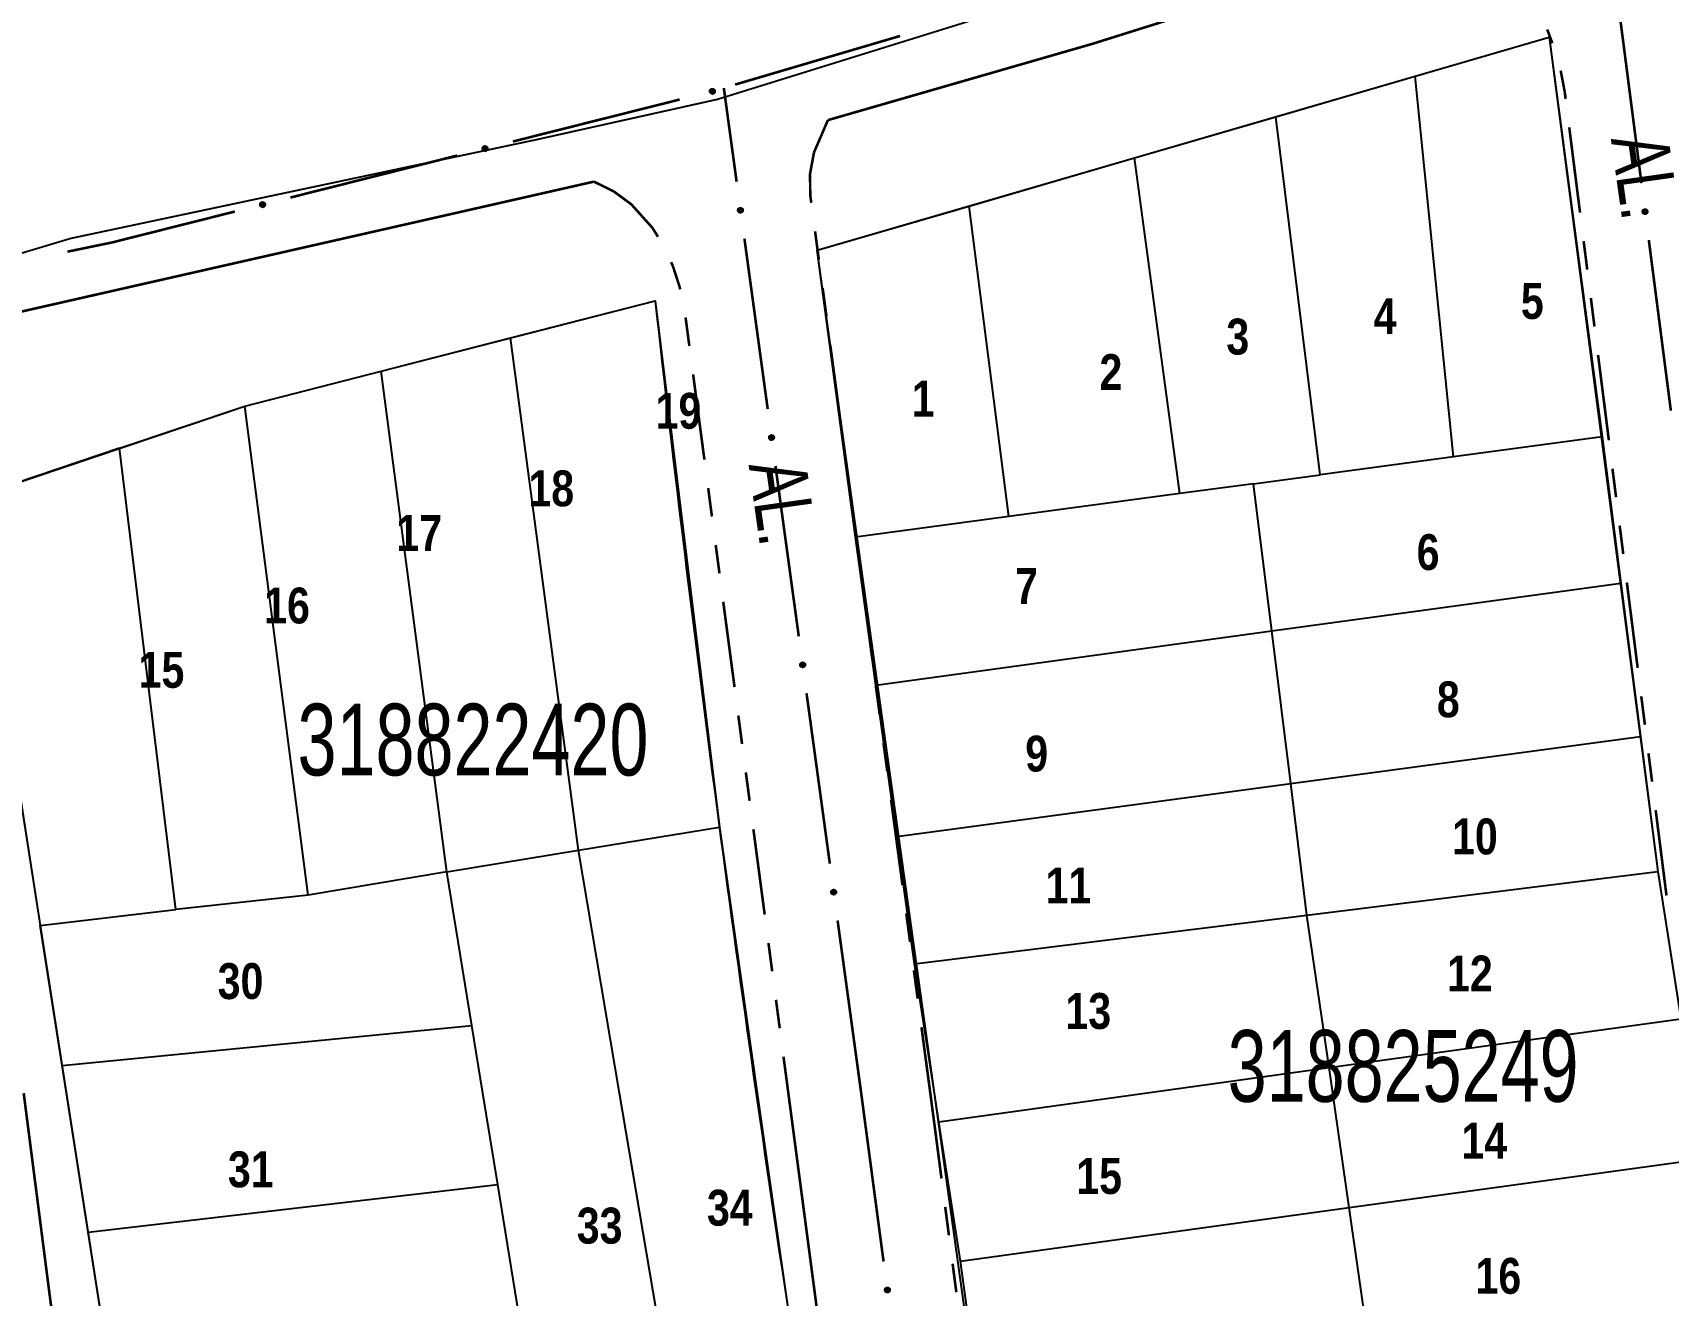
# Model space of a CAD drawing. Extents: x 203591 to 208218, y 4854879 to 4857795.
# Drawn here: x 205359.6 to 205473.7, y 4856008.9 to 4856097 of the extents above; entities that cross this region are included whole.
import ezdxf
from ezdxf.enums import TextEntityAlignment as Align

# ---------------------------------------------------------------- set-up
doc = ezdxf.new("R2010")
doc.units = 0
doc.header["$LTSCALE"] = 1.5
doc.header["$MEASUREMENT"] = 0
doc.linetypes.add('PHANTOMX2', pattern=[5, 2.5, -0.5, 0.5, -0.5, 0.5, -0.5])
doc.linetypes.add('TRACO_25', pattern=[8, 3, -1, 1, -1, 1, -1])
for name, color, linetype in [('CD-MALHA-LOTES', 40, 'CONTINUOUS'), ('CD_TXT_QUADRA', 7, 'CONTINUOUS'), ('LM-LIM-SETOR-FISCAL', 7, 'CONTINUOUS'), ('RU-QUADRAS', 210, 'CONTINUOUS'), ('SV-EIXO-ROD-ESTR', 7, 'CONTINUOUS'), ('SV-EIXO-RUA-N-PAV', 6, 'CONTINUOUS'), ('SV-EST-MUNIC-PAV', 20, 'CONTINUOUS'), ('SV-RUA-NAO-PAV-S-GUIA-C-GUIA', 7, 'PHANTOMX2'), ('SV-TXT-RUA-N-PAV-S-GUIA-C-GUIA', 7, 'CONTINUOUS'), ('Th_NmrPorta', 7, 'CONTINUOUS')]:
    doc.layers.add(name, color=color, linetype=linetype)
doc.styles.add('ARIAL', font='ARIAL.TTF')
doc.styles.get("Standard").update_dxf_attribs({"font": 'swisscbo.ttf'})
doc.linetypes.add('Limite', pattern='A,20,-3,[130,ltypeshp.shx,S=6.35,R=0,X=0,Y=0],-3,20', length=46)

msp = doc.modelspace()

# ---------------------------------------------------------------- linework, layer by layer
at = {"layer": 'CD-MALHA-LOTES', "linetype": 'Continuous', "flags": 128}
for points in [[(205456.01, 4856093.93), (205465.37, 4856096.65), (205469.07, 4856068.77)], [(205446.31, 4856091.1), (205456.01, 4856093.93)], [(205458.69, 4856067.38), (205456.01, 4856093.93)], [(205436.45, 4856088.23), (205446.31, 4856091.1)], [(205449.39, 4856066.13), (205446.31, 4856091.1)], [(205424.9, 4856084.86), (205436.45, 4856088.23)], [(205439.61, 4856064.81), (205436.45, 4856088.23)], [(205416.98, 4856061.77), (205414.31, 4856081.78), (205424.9, 4856084.86)], [(205427.68, 4856063.21), (205424.9, 4856084.86)], [(205392.93, 4856075.68), (205403.01, 4856078.26), (205407.49, 4856041.56)], [(205383.89, 4856073.36), (205392.93, 4856075.68)], [(205397.66, 4856039.95), (205392.93, 4856075.68)], [(205374.39, 4856070.92), (205383.89, 4856073.36)], [(205388.48, 4856038.43), (205383.89, 4856073.36)], [(205365.66, 4856067.98), (205374.39, 4856070.92)], [(205378.82, 4856036.8), (205374.39, 4856070.92)], [(205469.07, 4856068.77), (205458.69, 4856067.38)], [(205469.07, 4856068.77), (205470.37, 4856058.57)], [(205365.66, 4856067.98), (205355.48, 4856064.54)], [(205369.59, 4856035.81), (205365.66, 4856067.98)], [(205458.69, 4856067.38), (205449.39, 4856066.13)], [(205444.75, 4856065.5), (205439.61, 4856064.81)], [(205444.75, 4856065.5), (205449.39, 4856066.13)], [(205446.02, 4856055.24), (205444.75, 4856065.5)], [(205355.48, 4856064.54), (205360.13, 4856034.7)], [(205439.61, 4856064.81), (205427.68, 4856063.21)], [(205427.68, 4856063.21), (205416.98, 4856061.77)], [(205418.4, 4856051.46), (205416.98, 4856061.77)], [(205446.02, 4856055.24), (205470.37, 4856058.57)], [(205470.37, 4856058.57), (205471.73, 4856047.87)], [(205418.4, 4856051.46), (205446.02, 4856055.24)], [(205447.34, 4856044.6), (205446.02, 4856055.24)], [(205419.86, 4856040.91), (205418.4, 4856051.46)], [(205447.34, 4856044.6), (205471.73, 4856047.87)], [(205471.73, 4856047.87), (205472.94, 4856038.46)], [(205419.86, 4856040.91), (205447.34, 4856044.6)], [(205448.47, 4856035.42), (205447.34, 4856044.6)], [(205397.66, 4856039.95), (205407.49, 4856041.56)], [(205407.49, 4856041.56), (205410.13, 4856023)], [(205388.48, 4856038.43), (205397.66, 4856039.95)], [(205400.53, 4856023), (205397.66, 4856039.95)], [(205421.09, 4856032.01), (205419.86, 4856040.91)], [(205388.48, 4856038.43), (205378.82, 4856036.8)], [(205390.22, 4856027.72), (205388.48, 4856038.43)], [(205448.47, 4856035.42), (205472.94, 4856038.46)], [(205472.94, 4856038.46), (205474.54, 4856028.19)], [(205378.82, 4856036.8), (205369.59, 4856035.81)], [(205360.13, 4856034.7), (205369.59, 4856035.81)], [(205421.09, 4856032.01), (205448.47, 4856035.42)], [(205450.01, 4856024.78), (205448.47, 4856035.42)], [(205361.65, 4856024.93), (205360.13, 4856034.7)], [(205422.49, 4856023), (205421.09, 4856032.01)], [(205361.65, 4856024.93), (205390.22, 4856027.72)], [(205390.99, 4856023), (205390.22, 4856027.72)], [(205450.01, 4856024.78), (205474.54, 4856028.19)], [(205361.95, 4856023), (205361.65, 4856024.93)], [(205437.16, 4856023), (205450.01, 4856024.78)], [(205450.27, 4856023), (205450.01, 4856024.78)], [(205363.47, 4856013.3), (205361.95, 4856023)], [(205392.03, 4856016.63), (205390.99, 4856023)], [(205403.34, 4856006.39), (205400.53, 4856023)], [(205410.13, 4856023), (205412.31, 4856007.71)], [(205422.8, 4856021.01), (205422.49, 4856023)], [(205422.8, 4856021.01), (205437.16, 4856023)], [(205451.42, 4856015.03), (205450.27, 4856023)], [(205424.3, 4856011.28), (205422.8, 4856021.01)], [(205451.42, 4856015.03), (205476.07, 4856018.43)], [(205363.47, 4856013.3), (205392.03, 4856016.63)], [(205393.93, 4856005.01), (205392.03, 4856016.63)], [(205424.3, 4856011.28), (205451.42, 4856015.03)], [(205452.82, 4856005.31), (205451.42, 4856015.03)], [(205365.41, 4856000.83), (205363.47, 4856013.3)], [(205425.65, 4856001.41), (205424.3, 4856011.28)]]:
    msp.add_lwpolyline(points, dxfattribs=at)
at = {"layer": 'LM-LIM-SETOR-FISCAL', "linetype": 'Limite', "ltscale": 0.1, "const_width": 0.13, "flags": 128}
msp.add_lwpolyline([(205796.415, 4856248.315), (205682.51, 4856182.65), (205659.3, 4856170.51), (205621.44, 4856158.01), (205507.35, 4856123.37), (205407.36, 4856092.31), (205394.74, 4856089.5), (205362.25, 4856082.61), (205354.69, 4856080.34), (205337.55, 4856076.77), (205289.87, 4856073.56), (205229.36, 4856070.3), (205219.27, 4856069.56), (205147.92, 4856065.7), (205113.32, 4856064.4), (205090.92, 4856063.16), (205009.9, 4856058.92), (204851.88, 4856050.7), (204687.08, 4856042.13), (204637.14, 4856038.78), (204603.03, 4856036.66), (204553.89, 4856035.32), (204520.66, 4856035.13), (204502.57, 4856037.61), (204484.57, 4856041.23), (204412.67, 4856060.75), (204330.68, 4856083.79), (204299.16, 4856093.11), (204270.41, 4856101.78), (204253.26, 4856107.22), (204244.69, 4856110.17), (204218.41, 4856111.79), (204202.69, 4856112.17), (204189.55, 4856111.98), (204142.89, 4856109.12), (204035.38, 4856102.27), (203993.42, 4856098.93), (203985.94, 4856098.57), (203969, 4856097.51), (203907.01, 4856092.75), (203828.45, 4856087.6), (203806.83, 4856085.89), (203745.43, 4856081.58), (203724.99, 4856080.15), (203677.22, 4856076.56), (203633.71, 4856071.22), (203591.04, 4856063.51), (203660.37, 4856023.03), (203705.27, 4855996.41), (203743.77, 4855973.31), (203818.31, 4855928.72), (203887.09, 4855887.86), (203952.66, 4855848.85), (204025, 4855805.96), (204088.2, 4855766.95), (204107.49, 4855755.62), (204177.8, 4855715.26), (204283.05, 4855651.55), (204316.3, 4855629.3), (204344.05, 4855608.74), (204359.413431, 4855596.133587), (204366.73, 4855590.13), (204395.58, 4855561.78), (204414.87, 4855540.12), (204436.53, 4855514.57), (204458.95, 4855485.04), (204486.36, 4855444.86), (204505.82, 4855416.26), (204534.16, 4855377.59), (204568.85, 4855328.27), (204604.98, 4855276.24), (204637.1, 4855229.79), (204661.77, 4855193.9), (204679.77, 4855167.91), (204703.32, 4855133.45), (204736.81, 4855084.64), (204752.67, 4855062.31), (204783.23, 4855019.37), (204803.12, 4854991.18), (204834.249649, 4854948.199642), (204845.64, 4854959.83), (204876.75, 4854964.71), (204914.35, 4854970.84), (204996.87, 4854983.31), (205090.66, 4854997.71), (205105.98, 4854999.94), (205187.94, 4855012.05), (205245.94, 4855021.11), (205272.68, 4855025.85), (205289.82, 4855028.52), (205353.63, 4855038.1), (205379.87, 4855044.32), (205380.17, 4855053.59), (205399.55, 4855054.95), (205426.54, 4855056.03), (205437.99, 4855056.62), (205499.63, 4855060.67), (205539.31, 4855063.19), (205567.09, 4855064.98), (205582.41, 4855066.09), (205635.91, 4855070), (205692.95, 4855073.42), (205739.37, 4855076.32), (205755.85, 4855076.88), (205779.09, 4855078.91), (205796.39, 4855080.33), (205832.27, 4855082.2), (205855.36, 4855083.58), (205884.96, 4855084.97), (205904.85, 4855085.43), (205945.85, 4855088.06), (205975.45, 4855089.94), (205990.04, 4855090.61), (206010.45, 4855091.62), (206021.42, 4855091.93), (206022.38, 4855094.63), (206023.19, 4855099.07), (206023.73, 4855105.32), (206023.73, 4855114.57), (206023.61, 4855122.77), (206023.73, 4855128.91), (206023.31, 4855148.74), (206059.09, 4855155.08), (206090.43, 4855139.24), (206138.56, 4855111.07), (206178.75, 4855088.19), (206206.79, 4855072.52), (206222.46, 4855062.86), (206230.38, 4855057.64), (206237.19, 4855052.51), (206245.02, 4855046.96), (206277.61, 4855028.92), (206315.11, 4855009.06), (206322.43, 4855004.94), (206334.61, 4854998.15), (206344.05, 4854991.94), (206370.01, 4854978.16), (206377.13, 4854974.52), (206383.62, 4854970.88), (206391.86, 4854965.97), (206400.96, 4854960.99), (206409.67, 4854956.24), (206418.06, 4854951.81), (206428.03, 4854946.58), (206436.74, 4854941.99), (206446.39, 4854936.45), (206454.94, 4854931.86), (206463.33, 4854927.27), (206473.94, 4854921.41), (206483.44, 4854916.66), (206493.49, 4854911.28), (206502.2, 4854906.53), (206509.16, 4854902.73), (206517.55, 4854899.17), (206528.48, 4854896), (206549.69, 4854889.67), (206564.41, 4854883.97), (206567.2, 4854879.08), (206570.83, 4854883.26), (206576.05, 4854891.17), (206582.86, 4854902.57), (206588.24, 4854910.17), (206594.1, 4854919.67), (206601.38, 4854929.09), (206611.99, 4854937.95), (206625.76, 4854949.98), (206640.32, 4854965.18), (206646.34, 4854973.73), (206650.93, 4854980.7), (206656.31, 4854989.4), (206659.8, 4854993.84), (206666.37, 4855000.56), (206674.91, 4855008.32), (206682.51, 4855016.24), (206687.1, 4855021.3), (206689.8, 4855026.21), (206695.97, 4855035.87), (206702.46, 4855046.95), (206709.74, 4855060.01), (206715.44, 4855068.88), (206721.77, 4855075.21), (206727.79, 4855082.65), (206732.22, 4855088.66), (206736.5, 4855097.05), (206739.58, 4855106.79), (206740.85, 4855116.29), (206741.17, 4855125.63), (206741.64, 4855134.02), (206741.17, 4855142.09), (206742.12, 4855150.72), (206742.75, 4855160.06), (206742.43, 4855173.36), (206743.07, 4855183.81), (206745.76, 4855192.36), (206748.45, 4855197.74), (206758.11, 4855205.5), (206768.24, 4855208.82), (206775.2, 4855210.56), (206778.84, 4855212.3), (206783.44, 4855216.26), (206786.6, 4855221.64), (206789.29, 4855225.29), (206792.14, 4855229.4), (206795.63, 4855232.73), (206801.01, 4855234.47), (206808.45, 4855236.21), (206816.52, 4855237.63), (206822.22, 4855240.17), (206827.6, 4855242.54), (206831.4, 4855244.28), (206836.63, 4855244.44), (206839.95, 4855243.97), (206842.19, 4855243.65), (206845.62, 4855240.46), (206849.62, 4855235.99), (206854.58, 4855232.12), (206859.64, 4855229.78), (206864.76, 4855227.39), (206870.2, 4855225.04), (206874.73, 4855222.3), (206878.92, 4855219.29), (206882.98, 4855215.83), (206887.98, 4855212.7), (206893.95, 4855209.85), (206900.29, 4855207.85), (206907.15, 4855206.19), (206913.73, 4855205.04), (206920.81, 4855203.6), (206927.56, 4855201.94), (206933.6, 4855200.48), (206939.89, 4855199.17), (206945.67, 4855197.5), (206951.88, 4855196.77), (206955.646692, 4855197.169441), (206957.306662, 4855197.34315), (206961.862616, 4855199.664984), (206966.527907, 4855198.429918), (206972.051755, 4855197.762708), (206977.408644, 4855196.392723), (206983.226231, 4855195.866614), (206988.517313, 4855195.575902), (206994.381656, 4855194.986132), (206999.439545, 4855194.39722), (207005.614593, 4855193.621657), (207012.363297, 4855193.601324), (207017.572169, 4855195.36525), (207023.03395, 4855199.405412), (207027.732957, 4855202.047994), (207032.274552, 4855204.906141), (207036.833943, 4855207.976499), (207041.709791, 4855210.664404), (207047.645836, 4855212.460922), (207053.627362, 4855214.050921), (207060.025663, 4855216.416757), (207065.622577, 4855219.182648), (207071.297192, 4855222.28006), (207076.000549, 4855226.442043), (207079.81713, 4855231.025691), (207081.103271, 4855236.760794), (207082.59759, 4855241.307754), (207088.023389, 4855243.939561), (207090.578395, 4855249.590665), (207089.808985, 4855256.17649), (207088.296416, 4855261.394437), (207091.682817, 4855264.782116), (207096.437455, 4855266.14688), (207101.10609, 4855269.633922), (207105.023599, 4855274.180832), (207109.741577, 4855275.556417), (207115.560457, 4855275.105675), (207120.834136, 4855274.222138), (207125.843848, 4855273.366924), (207131.736831, 4855271.630579), (207137.125757, 4855270.101991), (207140.28442, 4855270.079902), (207149.515925, 4855272.920652), (207159.750695, 4855279.150512), (207168.205506, 4855287.160332), (207178.440276, 4855293.835183), (207190.455007, 4855299.175063), (207198.909818, 4855306.294903), (207210.479558, 4855312.524764), (207226.054209, 4855320.312089), (207238.95892, 4855331.88183), (207248.7487, 4855350.571411), (207250.973651, 4855379.940753), (207256.758521, 4855404.860194), (207263.433371, 4855423.994765), (207271.888182, 4855446.689256), (207282.567942, 4855472.943668), (207294.805168, 4855494.970674), (207326.84445, 4855524.340016), (207365.558582, 4855558.159258), (207387.072345, 4855586.866424), (207407.157013, 4855615.155159), (207422.962295, 4855638.924947), (207434.532036, 4855666.069339), (207438.091956, 4855689.65381), (207436.311996, 4855734.152813), (207437.646966, 4855776.64936), (207435.867006, 4855804.683732), (207437.201976, 4855838.502973), (207442.986846, 4855862.087445), (207450.106687, 4855888.786846), (207460.341457, 4855908.811397), (207484.893222, 4855935.842551), (207514.888754, 4855951.474025), (207555.868566, 4855955.698748), (207618.394465, 4855944.291996), (207657.684388, 4855935.842551), (207679.230475, 4855930.772883), (207701.081061, 4855927.500978), (207727.335472, 4855933.285849), (207757.594794, 4855943.075629), (207797.198906, 4855948.41551), (207840.362939, 4855943.520619), (207880.857031, 4855931.060899), (207908.46854, 4855922.081144), (207928.081857, 4855916.750273), (207978.978222, 4855907.32502), (207988.919986, 4855905.773418), (208022.363859, 4855902.136547), (208058.853041, 4855901.246567), (208090.002343, 4855903.026527), (208114.955167, 4855908.683361), (208130.682304, 4855913.813432), (208161.847626, 4855928.407512), (208188.891822, 4855948.61949), (208218.286591, 4855981.057933), (208187.445907, 4855991.449903), (208165.321069, 4856010.222493), (208159.224361, 4856022.94), (208156.58974, 4856039.12589), (208148.685879, 4856065.472094), (208141.72335, 4856085.385589), (208131.121743, 4856100.600365), (208114.978287, 4856123.563692), (208106.091421, 4856139.449948), (208093.205298, 4856162.116022), (208084.73682, 4856199.326829), (208076.797221, 4856229.27502), (208073.616124, 4856257.1496), (208067.838157, 4856284.431712), (208065.021572, 4856320.096316), (208063.518292, 4856367.226456), (208062.416051, 4856397.165935), (208051.054374, 4856419.94066), (208041.168955, 4856425.250761), (208034.147983, 4856457.455812), (208021.67975, 4856492.348298), (208031.159526, 4856541.689942), (208020.976111, 4856586.808408), (208019.467809, 4856600.268866), (208028.327718, 4856624.553543), (208027.926294, 4856671.90573), (208026.162133, 4856750.628679), (208030.440265, 4856795.701991), (208034.406877, 4856848.418794), (208036.125381, 4856871.257936), (208022.299519, 4856927.922659), (208010.560024, 4856953.886397), (208008.303255, 4856989.771934), (207999.795743, 4857038.357717), (207992.204293, 4857055.360826), (207973.187812, 4857100.767903), (207964.482023, 4857136.653753), (207955.32649, 4857174.790688), (207947.06, 4857205.66), (207936.24, 4857242.09), (207927.67, 4857273.58), (207918.98, 4857320.37), (207891.61, 4857379.79), (207864.78, 4857442.58), (207832.53, 4857508.13), (207814.62, 4857556.12), (207809.96, 4857575.68), (207785.03, 4857617.04), (207772.89, 4857638.07), (207748.63, 4857685.56), (207726.14, 4857726.05), (207670.54, 4857791.94), (207637.716929, 4857752.579866), (207327.499503, 4857249.046871), (207320.676618, 4857251.493261), (207314.080136, 4857253.877844), (207301.63279, 4857226.347664), (207278.712679, 4857178.433894), (207276.5774, 4857174.787641), (207262.892453, 4857152.57806), (207252.462304, 4857134.399802), (207240.885989, 4857115.917861), (207229.906692, 4857098.269253), (207214.91377, 4857077.033986), (207202.397592, 4857060.643753), (207187.795384, 4857042.763498), (207183.851205, 4857038.068132), (207172.84771, 4857025.964287), (207149.87276, 4857002.228535), (207122.979462, 4856978.24558), (207115.279823, 4856971.792429), (207096.554824, 4856956.721089), (207093.179038, 4856954.256239), (207063.969674, 4856931.265115), (207039.009706, 4856911.05036), (207002.55255, 4856880.952023), (206995.622513, 4856875.427191), (206955.697742, 4856843.197587), (206925.76, 4856819.17), (206889.95, 4856790.29), (206863.87, 4856769.12), (206847.05, 4856755.62), (206812.934473, 4856729.478313), (206791.2, 4856713), (206771.48, 4856697.98), (206751.62, 4856684.07), (206724.81, 4856665.42), (206695.34, 4856644.45), (206670.42, 4856628.03), (206663.08, 4856623.07), (206633.21, 4856602.21), (206600.85, 4856580.16), (206591.4, 4856573.83), (206573.31, 4856561.53), (206563.13, 4856555.38), (206553.22, 4856549.54), (206544.9, 4856545.03), (206536.19, 4856541.04), (206524.84, 4856536.19), (206513.22, 4856531.58), (206498.3, 4856526.31), (206481.81, 4856521.39), (206460.98, 4856515.61), (206436.55, 4856509.25), (206404.85, 4856501.32), (206376.503498, 4856494.172169), (206338.854515, 4856484.264542), (206332.61, 4856481.61), (206321.41, 4856478.45), (206309.98, 4856474.91), (206297.27, 4856470.73), (206283.09, 4856465.93), (206265.98, 4856460.4), (206237.37, 4856450.17), (206227.79, 4856446.64), (206207.64, 4856438.98), (206187.88, 4856431.02), (206170.1, 4856423.58), (206145.59, 4856412.49), (206123.09, 4856402.3), (206095.56, 4856389.84), (206084.72388, 4856385.188271), (206064.4, 4856375.95), (206043.92, 4856366.69), (206002.95, 4856348.23), (205973.98, 4856334.81), (205918.83, 4856309.59), (205889.94, 4856296.39), (205871.28, 4856287.81), (205863.09, 4856283.51), (205834.67, 4856269.04), (205796.415, 4856248.315)], dxfattribs=at)
at = {"layer": 'RU-QUADRAS', "color": 6, "linetype": 'Continuous'}
msp.add_lwpolyline([(205414.31, 4856081.78), (205465.37, 4856096.65), (205472.94, 4856038.46), (205477.57, 4856008.87), (205484.39, 4855955.07), (205448.89, 4855922.86), (205446.42, 4855942.78), (205433.9, 4855941.01)], close=True, dxfattribs=at)
msp.add_lwpolyline([(205355.48, 4856064.54), (205374.39, 4856070.92), (205403.01, 4856078.26, 0.0099864348), (205412.31, 4856007.71), (205365.41, 4856000.83)], format="xyb", close=True, dxfattribs=at)
at = {"layer": 'SV-EIXO-ROD-ESTR', "const_width": 0.18, "flags": 128}
for points in [[(205408.585217, 4856093.337173), (205420.095769, 4856096.729398)], [(205393.086885, 4856089.366794), (205404.723673, 4856092.29684)], [(205377.571168, 4856085.460065), (205389.207956, 4856088.390111)], [(205365.14, 4856082.33), (205373.692239, 4856084.483383)], [(205362.024949, 4856081.686492), (205364.962914, 4856082.293418)], [(205364.962914, 4856082.293418), (205365.14, 4856082.33)]]:
    msp.add_lwpolyline(points, dxfattribs=at)
at = {"layer": 'SV-EIXO-ROD-ESTR', "flags": 128}
for points in [[(205406.831062, 4856092.934974), (205406.853847, 4856092.978251), (205406.88228, 4856093.010785), (205406.913805, 4856093.031095), (205406.946342, 4856093.041778), (205406.98086, 4856093.048959), (205407.017258, 4856093.048521), (205407.057549, 4856093.039085), (205407.101121, 4856093.016533), (205407.132535, 4856092.985216), (205407.154101, 4856092.955375), (205407.167194, 4856092.922088), (205407.173608, 4856092.888439), (205407.171902, 4856092.850645), (205407.161942, 4856092.809908), (205407.138204, 4856092.766643), (205407.110111, 4856092.734938), (205407.079103, 4856092.716094), (205407.045556, 4856092.703143), (205407.010228, 4856092.696234), (205406.974501, 4856092.696871), (205406.933503, 4856092.706973), (205406.89111, 4856092.730968), (205406.859169, 4856092.758627), (205406.839894, 4856092.789362), (205406.827887, 4856092.822677), (205406.820264, 4856092.85721), (205406.819182, 4856092.893817), (205406.831062, 4856092.934974)], [(205390.981211, 4856088.950119), (205391.005706, 4856088.992451), (205391.035414, 4856089.023825), (205391.067724, 4856089.04286), (205391.100662, 4856089.052236), (205391.135439, 4856089.058033), (205391.171791, 4856089.056142), (205391.211673, 4856089.045106), (205391.254311, 4856089.020832), (205391.28445, 4856088.988286), (205391.304806, 4856088.957608), (205391.316561, 4856088.923825), (205391.321626, 4856088.889947), (205391.318413, 4856088.852251), (205391.306835, 4856088.811944), (205391.281389, 4856088.769661), (205391.252052, 4856088.739103), (205391.220317, 4856088.721512), (205391.186279, 4856088.70991), (205391.150704, 4856088.704417), (205391.115031, 4856088.706479), (205391.074468, 4856088.71821), (205391.033068, 4856088.743878), (205391.002256, 4856088.77279), (205390.984224, 4856088.80427), (205390.973556, 4856088.838037), (205390.967317, 4856088.872848), (205390.967697, 4856088.909469), (205390.981211, 4856088.950119)], [(205375.465494, 4856085.04339), (205375.489989, 4856085.085722), (205375.519697, 4856085.117096), (205375.552008, 4856085.136131), (205375.584945, 4856085.145507), (205375.619722, 4856085.151304), (205375.656074, 4856085.149413), (205375.695956, 4856085.138377), (205375.738594, 4856085.114103), (205375.768733, 4856085.081557), (205375.78909, 4856085.050879), (205375.800844, 4856085.017097), (205375.805909, 4856084.983218), (205375.802696, 4856084.945523), (205375.791118, 4856084.905216), (205375.765672, 4856084.862933), (205375.736335, 4856084.832375), (205375.7046, 4856084.814783), (205375.670563, 4856084.803181), (205375.634987, 4856084.797688), (205375.599314, 4856084.79975), (205375.558752, 4856084.811481), (205375.517351, 4856084.83715), (205375.486539, 4856084.866061), (205375.468507, 4856084.897541), (205375.457839, 4856084.931308), (205375.4516, 4856084.966119), (205375.45198, 4856085.00274), (205375.465494, 4856085.04339)]]:
    msp.add_lwpolyline(points, close=True, dxfattribs=at)
for points in [[(205406.819182, 4856092.893817), (205407.101121, 4856093.016533)], [(205406.820264, 4856092.85721), (205407.132535, 4856092.985216)], [(205406.8243, 4856092.876715), (205407.112307, 4856093.000001)], [(205406.826436, 4856092.912908), (205407.076486, 4856093.025008)], [(205406.827399, 4856092.842065), (205407.138042, 4856092.970599)], [(205406.827887, 4856092.822677), (205407.154101, 4856092.955375)], [(205406.831062, 4856092.934974), (205407.057549, 4856093.039085)], [(205406.836505, 4856092.80634), (205407.159699, 4856092.935728)], [(205406.839894, 4856092.789362), (205407.167194, 4856092.922088)], [(205406.844431, 4856092.958043), (205407.030429, 4856093.041308)], [(205406.853078, 4856092.774238), (205407.167648, 4856092.90393)], [(205406.853847, 4856092.978251), (205407.017258, 4856093.048521)], [(205406.859169, 4856092.758627), (205407.173608, 4856092.888439)], [(205406.869976, 4856092.996867), (205406.990846, 4856093.045291)], [(205406.877505, 4856092.74445), (205407.168515, 4856092.867199)], [(205406.88228, 4856093.010785), (205406.98086, 4856093.048959)], [(205406.89111, 4856092.730968), (205407.171902, 4856092.850645)], [(205406.915557, 4856092.721524), (205407.164146, 4856092.828925)], [(205406.933503, 4856092.706973), (205407.161942, 4856092.809908)], [(205406.958611, 4856092.705761), (205407.142763, 4856092.785637)], [(205406.974501, 4856092.696871), (205407.138204, 4856092.766643)], [(205406.996347, 4856092.698389), (205407.118141, 4856092.748508)], [(205407.010228, 4856092.696234), (205407.110111, 4856092.734938)], [(205390.967317, 4856088.872848), (205391.28445, 4856088.988286)], [(205390.967697, 4856088.909469), (205391.254311, 4856089.020832)], [(205390.972129, 4856088.892176), (205391.264827, 4856089.003867)], [(205390.973842, 4856088.85743), (205391.289369, 4856088.973461)], [(205390.975708, 4856088.928255), (205391.230034, 4856089.030284)], [(205390.981211, 4856088.950119), (205391.211673, 4856089.045106)], [(205390.99549, 4856088.972635), (205391.184663, 4856089.04841)], [(205391.005706, 4856088.992451), (205391.171791, 4856089.056142)], [(205391.022564, 4856089.010409), (205391.145271, 4856089.053969)], [(205391.035414, 4856089.023825), (205391.135439, 4856089.058033)], [(205390.973556, 4856088.838037), (205391.304806, 4856088.957608)], [(205390.981514, 4856088.821369), (205391.309616, 4856088.937753)], [(205390.984224, 4856088.80427), (205391.316561, 4856088.923825)], [(205390.996793, 4856088.788632), (205391.316289, 4856088.905663)], [(205391.002256, 4856088.77279), (205391.321626, 4856088.889947)], [(205391.020011, 4856088.757893), (205391.31569, 4856088.868927)], [(205391.033068, 4856088.743878), (205391.318413, 4856088.852251)], [(205391.057118, 4856088.733465), (205391.309797, 4856088.830858)], [(205391.074468, 4856088.71821), (205391.306835, 4856088.811944)], [(205391.099509, 4856088.715997), (205391.286702, 4856088.788458)], [(205391.115031, 4856088.706479), (205391.281389, 4856088.769661)], [(205391.136921, 4856088.707124), (205391.260618, 4856088.752341)], [(205391.150704, 4856088.704417), (205391.252052, 4856088.739103)], [(205375.4516, 4856084.966119), (205375.768733, 4856085.081557)], [(205375.45198, 4856085.00274), (205375.738594, 4856085.114103)], [(205375.456412, 4856084.985447), (205375.74911, 4856085.097138)], [(205375.457839, 4856084.931308), (205375.78909, 4856085.050879)], [(205375.458125, 4856084.950701), (205375.773652, 4856085.066733)], [(205375.459991, 4856085.021526), (205375.714317, 4856085.123555)], [(205375.465494, 4856085.04339), (205375.695956, 4856085.138377)], [(205375.465798, 4856084.914641), (205375.7939, 4856085.031025)], [(205375.468507, 4856084.897541), (205375.800844, 4856085.017097)], [(205375.479773, 4856085.065906), (205375.668947, 4856085.141681)], [(205375.481076, 4856084.881903), (205375.800573, 4856084.998934)], [(205375.486539, 4856084.866061), (205375.805909, 4856084.983218)], [(205375.489989, 4856085.085722), (205375.656074, 4856085.149413)], [(205375.504294, 4856084.851164), (205375.799973, 4856084.962198)], [(205375.506847, 4856085.10368), (205375.629555, 4856085.147241)], [(205375.517351, 4856084.83715), (205375.802696, 4856084.945523)], [(205375.519697, 4856085.117096), (205375.619722, 4856085.151304)], [(205375.541401, 4856084.826737), (205375.79408, 4856084.92413)], [(205375.558752, 4856084.811481), (205375.791118, 4856084.905216)], [(205375.583792, 4856084.809268), (205375.770985, 4856084.88173)], [(205375.599314, 4856084.79975), (205375.765672, 4856084.862933)], [(205375.621204, 4856084.800395), (205375.744901, 4856084.845613)], [(205375.634987, 4856084.797688), (205375.736335, 4856084.832375)]]:
    msp.add_lwpolyline(points, dxfattribs=at)
at = {"layer": 'SV-EIXO-RUA-N-PAV', "const_width": 0.18, "flags": 128}
for points in [[(205471.799995, 4856086.462513), (205470.262494, 4856098.363609)], [(205407.881281, 4856092.505273), (205407.8, 4856093.1)], [(205408.693742, 4856086.560535), (205407.881281, 4856092.505273)], [(205410.860307, 4856070.707901), (205409.235384, 4856082.597377)], [(205473.849996, 4856070.594385), (205472.312495, 4856082.495481)], [(205413.026871, 4856054.855268), (205411.401948, 4856066.744743)], [(205415.193436, 4856039.002634), (205413.568512, 4856050.892109)], [(205417.36, 4856023.15), (205415.735077, 4856035.039475)], [(205417.36, 4856023.15), (205418.940894, 4856011.25459)]]:
    msp.add_lwpolyline(points, dxfattribs=at)
at = {"layer": 'SV-EIXO-RUA-N-PAV', "flags": 128}
for points in [[(205408.874952, 4856084.421693), (205408.835589, 4856084.45072), (205408.807694, 4856084.483717), (205408.792349, 4856084.517934), (205408.786674, 4856084.551706), (205408.784759, 4856084.586911), (205408.79066, 4856084.622831), (205408.806039, 4856084.661248), (205408.83488, 4856084.700939), (205408.87056, 4856084.727293), (205408.903302, 4856084.744131), (205408.938177, 4856084.752077), (205408.972408, 4856084.753364), (205409.009517, 4856084.746001), (205409.048296, 4856084.730035), (205409.087505, 4856084.700069), (205409.114631, 4856084.667532), (205409.128604, 4856084.634046), (205409.13637, 4856084.598934), (205409.137894, 4856084.562969), (205409.131898, 4856084.527743), (205409.115753, 4856084.488727), (205409.085663, 4856084.45042), (205409.053521, 4856084.422995), (205409.020239, 4856084.408555), (205408.985499, 4856084.401688), (205408.950212, 4856084.399338), (205408.913858, 4856084.403766), (205408.874952, 4856084.421693)], [(205471.965481, 4856084.322397), (205471.926332, 4856084.351712), (205471.89868, 4856084.384913), (205471.883587, 4856084.419242), (205471.87816, 4856084.453056), (205471.876504, 4856084.488274), (205471.882669, 4856084.524149), (205471.89833, 4856084.562451), (205471.927462, 4856084.601929), (205471.963335, 4856084.628021), (205471.996199, 4856084.644618), (205472.031132, 4856084.652307), (205472.065371, 4856084.653343), (205472.102425, 4856084.645707), (205472.141086, 4856084.629457), (205472.180073, 4856084.599203), (205472.206959, 4856084.566468), (205472.220686, 4856084.53288), (205472.228194, 4856084.497712), (205472.229453, 4856084.461737), (205472.223199, 4856084.426555), (205472.206768, 4856084.387659), (205472.176397, 4856084.349574), (205472.144054, 4856084.322386), (205472.110667, 4856084.308192), (205472.075878, 4856084.30158), (205472.040575, 4856084.299489), (205472.004254, 4856084.304184), (205471.965481, 4856084.322397)], [(205411.041517, 4856068.569059), (205411.002153, 4856068.598086), (205410.974258, 4856068.631083), (205410.958914, 4856068.6653), (205410.953238, 4856068.699073), (205410.951324, 4856068.734278), (205410.957224, 4856068.770197), (205410.972604, 4856068.808614), (205411.001445, 4856068.848305), (205411.037125, 4856068.874659), (205411.069866, 4856068.891498), (205411.104741, 4856068.899443), (205411.138972, 4856068.90073), (205411.176081, 4856068.893367), (205411.21486, 4856068.877401), (205411.254069, 4856068.847435), (205411.281195, 4856068.814898), (205411.295168, 4856068.781412), (205411.302934, 4856068.7463), (205411.304458, 4856068.710335), (205411.298463, 4856068.675109), (205411.282317, 4856068.636093), (205411.252227, 4856068.597786), (205411.220085, 4856068.570361), (205411.186804, 4856068.555921), (205411.152064, 4856068.549054), (205411.116777, 4856068.546704), (205411.080422, 4856068.551132), (205411.041517, 4856068.569059)], [(205413.208081, 4856052.716425), (205413.168718, 4856052.745452), (205413.140823, 4856052.778449), (205413.125478, 4856052.812666), (205413.119803, 4856052.846439), (205413.117888, 4856052.881644), (205413.123788, 4856052.917564), (205413.139168, 4856052.95598), (205413.168009, 4856052.995671), (205413.203689, 4856053.022025), (205413.236431, 4856053.038864), (205413.271306, 4856053.046809), (205413.305537, 4856053.048097), (205413.342646, 4856053.040734), (205413.381425, 4856053.024768), (205413.420634, 4856052.994801), (205413.447759, 4856052.962264), (205413.461732, 4856052.928778), (205413.469498, 4856052.893666), (205413.471022, 4856052.857701), (205413.465027, 4856052.822475), (205413.448882, 4856052.783459), (205413.418792, 4856052.745152), (205413.386649, 4856052.717727), (205413.353368, 4856052.703288), (205413.318628, 4856052.69642), (205413.283341, 4856052.69407), (205413.246987, 4856052.698498), (205413.208081, 4856052.716425)], [(205415.374645, 4856036.863791), (205415.335282, 4856036.892819), (205415.307387, 4856036.925815), (205415.292042, 4856036.960033), (205415.286367, 4856036.993805), (205415.284452, 4856037.02901), (205415.290353, 4856037.06493), (205415.305732, 4856037.103346), (205415.334574, 4856037.143037), (205415.370254, 4856037.169391), (205415.402995, 4856037.18623), (205415.43787, 4856037.194176), (205415.472101, 4856037.195463), (205415.50921, 4856037.1881), (205415.547989, 4856037.172134), (205415.587198, 4856037.142167), (205415.614324, 4856037.109631), (205415.628297, 4856037.076144), (205415.636063, 4856037.041032), (205415.637587, 4856037.005068), (205415.631592, 4856036.969841), (205415.615446, 4856036.930826), (205415.585356, 4856036.892518), (205415.553214, 4856036.865093), (205415.519932, 4856036.850654), (205415.485192, 4856036.843786), (205415.449906, 4856036.841436), (205415.413551, 4856036.845865), (205415.374645, 4856036.863791)], [(205419.294568, 4856009.428952), (205419.333824, 4856009.399779), (205419.361596, 4856009.36668), (205419.376814, 4856009.332406), (205419.382365, 4856009.298613), (205419.384149, 4856009.263401), (205419.378116, 4856009.227503), (205419.362594, 4856009.189144), (205419.333606, 4856009.14956), (205419.297829, 4856009.123338), (205419.265025, 4856009.106621), (205419.230121, 4856009.098804), (205419.195885, 4856009.097644), (205419.158804, 4856009.105144), (205419.120084, 4856009.121254), (205419.080986, 4856009.151365), (205419.053981, 4856009.184002), (205419.040132, 4856009.21754), (205419.032496, 4856009.25268), (205419.031106, 4856009.28865), (205419.037231, 4856009.323854), (205419.053521, 4856009.36281), (205419.083753, 4856009.401006), (205419.115996, 4856009.428311), (205419.149331, 4856009.442628), (205419.184096, 4856009.449366), (205419.219391, 4856009.451586), (205419.255729, 4856009.447023), (205419.294568, 4856009.428952)]]:
    msp.add_lwpolyline(points, close=True, dxfattribs=at)
for points in [[(205408.807694, 4856084.483717), (205408.784759, 4856084.586911)], [(205408.819606, 4856084.469461), (205408.789885, 4856084.596234)], [(205408.835589, 4856084.45072), (205408.79066, 4856084.622831)], [(205408.854153, 4856084.438375), (205408.799768, 4856084.634769)], [(205408.874952, 4856084.421693), (205408.806039, 4856084.661248)], [(205408.896073, 4856084.413806), (205408.822801, 4856084.677856)], [(205408.913858, 4856084.403766), (205408.83488, 4856084.700939)], [(205408.931535, 4856084.406258), (205408.852904, 4856084.709514)], [(205408.950212, 4856084.399338), (205408.87056, 4856084.727293)], [(205408.966257, 4856084.404117), (205408.885838, 4856084.730542)], [(205408.985499, 4856084.401688), (205408.903302, 4856084.744131)], [(205409.002945, 4856084.407754), (205408.923566, 4856084.746716)], [(205409.020239, 4856084.408555), (205408.938177, 4856084.752077)], [(205409.037172, 4856084.419318), (205408.956198, 4856084.749798)], [(205409.053521, 4856084.422995), (205408.972408, 4856084.753364)], [(205409.07029, 4856084.438993), (205408.992642, 4856084.745139)], [(205409.085663, 4856084.45042), (205409.009517, 4856084.746001)], [(205409.098672, 4856084.473171), (205409.029826, 4856084.735071)], [(205409.115753, 4856084.488727), (205409.048296, 4856084.730035)], [(205409.120723, 4856084.513369), (205409.069411, 4856084.707428)], [(205409.131898, 4856084.527743), (205409.087505, 4856084.700069)], [(205409.133679, 4856084.54957), (205409.102421, 4856084.67751)], [(205409.137894, 4856084.562969), (205409.114631, 4856084.667532)], [(205471.89868, 4856084.384913), (205471.876504, 4856084.488274)], [(205471.910487, 4856084.37057), (205471.881699, 4856084.497558)], [(205471.926332, 4856084.351712), (205471.882669, 4856084.524149)], [(205471.944805, 4856084.339232), (205471.891865, 4856084.53602)], [(205471.965481, 4856084.322397), (205471.89833, 4856084.562451)], [(205471.986543, 4856084.314355), (205471.915213, 4856084.578936)], [(205472.004254, 4856084.304184), (205471.927462, 4856084.601929)], [(205472.021948, 4856084.306546), (205471.945549, 4856084.610372)], [(205472.040575, 4856084.299489), (205471.963335, 4856084.628021)], [(205472.056654, 4856084.30415), (205471.978636, 4856084.631157)], [(205472.075878, 4856084.30158), (205471.996199, 4856084.644618)], [(205472.093368, 4856084.307517), (205472.016482, 4856084.647054)], [(205472.110667, 4856084.308192), (205472.031132, 4856084.652307)], [(205472.127679, 4856084.318829), (205472.049136, 4856084.649896)], [(205472.144054, 4856084.322386), (205472.065371, 4856084.653343)], [(205472.160941, 4856084.338261), (205472.085545, 4856084.644969)], [(205472.176397, 4856084.349574), (205472.102425, 4856084.645707)], [(205472.189573, 4856084.372229), (205472.122653, 4856084.634628)], [(205472.206768, 4856084.387659), (205472.141086, 4856084.629457)], [(205472.211918, 4856084.412264), (205472.162034, 4856084.606695)], [(205472.223199, 4856084.426555), (205472.180073, 4856084.599203)], [(205472.22514, 4856084.448369), (205472.194824, 4856084.576535)], [(205472.229453, 4856084.461737), (205472.206959, 4856084.566468)], [(205410.974258, 4856068.631083), (205410.951324, 4856068.734278)], [(205410.986171, 4856068.616827), (205410.95645, 4856068.7436)], [(205411.002153, 4856068.598086), (205410.957224, 4856068.770197)], [(205411.020718, 4856068.585741), (205410.966333, 4856068.782135)], [(205411.041517, 4856068.569059), (205410.972604, 4856068.808614)], [(205411.062637, 4856068.561172), (205410.989365, 4856068.825222)], [(205411.080422, 4856068.551132), (205411.001445, 4856068.848305)], [(205411.098099, 4856068.553624), (205411.019469, 4856068.856881)], [(205411.116777, 4856068.546704), (205411.037125, 4856068.874659)], [(205411.132822, 4856068.551483), (205411.052402, 4856068.877908)], [(205411.152064, 4856068.549054), (205411.069866, 4856068.891498)], [(205411.169509, 4856068.55512), (205411.090131, 4856068.894082)], [(205411.186804, 4856068.555921), (205411.104741, 4856068.899443)], [(205411.203736, 4856068.566684), (205411.122763, 4856068.897165)], [(205411.220085, 4856068.570361), (205411.138972, 4856068.90073)], [(205411.236855, 4856068.586359), (205411.159207, 4856068.892505)], [(205411.252227, 4856068.597786), (205411.176081, 4856068.893367)], [(205411.265237, 4856068.620537), (205411.19639, 4856068.882437)], [(205411.282317, 4856068.636093), (205411.21486, 4856068.877401)], [(205411.287287, 4856068.660735), (205411.235975, 4856068.854795)], [(205411.298463, 4856068.675109), (205411.254069, 4856068.847435)], [(205411.300243, 4856068.696936), (205411.268986, 4856068.824876)], [(205411.304458, 4856068.710335), (205411.281195, 4856068.814898)], [(205413.140823, 4856052.778449), (205413.117888, 4856052.881644)], [(205413.152735, 4856052.764194), (205413.123014, 4856052.890966)], [(205413.168718, 4856052.745452), (205413.123788, 4856052.917564)], [(205413.187282, 4856052.733108), (205413.132897, 4856052.929502)], [(205413.208081, 4856052.716425), (205413.139168, 4856052.95598)], [(205413.229202, 4856052.708538), (205413.15593, 4856052.972588)], [(205413.246987, 4856052.698498), (205413.168009, 4856052.995671)], [(205413.264664, 4856052.70099), (205413.186033, 4856053.004247)], [(205413.283341, 4856052.69407), (205413.203689, 4856053.022025)], [(205413.299386, 4856052.698849), (205413.218967, 4856053.025274)], [(205413.318628, 4856052.69642), (205413.236431, 4856053.038864)], [(205413.336074, 4856052.702486), (205413.256695, 4856053.041448)], [(205413.353368, 4856052.703288), (205413.271306, 4856053.046809)], [(205413.370301, 4856052.71405), (205413.289327, 4856053.044531)], [(205413.386649, 4856052.717727), (205413.305537, 4856053.048097)], [(205413.403419, 4856052.733726), (205413.325771, 4856053.039871)], [(205413.418792, 4856052.745152), (205413.342646, 4856053.040734)], [(205413.431801, 4856052.767903), (205413.362954, 4856053.029804)], [(205413.448882, 4856052.783459), (205413.381425, 4856053.024768)], [(205413.453851, 4856052.808101), (205413.40254, 4856053.002161)], [(205413.465027, 4856052.822475), (205413.420634, 4856052.994801)], [(205413.466808, 4856052.844302), (205413.43555, 4856052.972242)], [(205413.471022, 4856052.857701), (205413.447759, 4856052.962264)], [(205415.307387, 4856036.925815), (205415.284452, 4856037.02901)], [(205415.319299, 4856036.91156), (205415.289579, 4856037.038333)], [(205415.335282, 4856036.892819), (205415.290353, 4856037.06493)], [(205415.353846, 4856036.880474), (205415.299461, 4856037.076868)], [(205415.374645, 4856036.863791), (205415.305732, 4856037.103346)], [(205415.395766, 4856036.855904), (205415.322494, 4856037.119955)], [(205415.413551, 4856036.845865), (205415.334574, 4856037.143037)], [(205415.431228, 4856036.848356), (205415.352598, 4856037.151613)], [(205415.449906, 4856036.841436), (205415.370254, 4856037.169391)], [(205415.465951, 4856036.846216), (205415.385531, 4856037.17264)], [(205415.485192, 4856036.843786), (205415.402995, 4856037.18623)], [(205415.502638, 4856036.849852), (205415.42326, 4856037.188814)], [(205415.519932, 4856036.850654), (205415.43787, 4856037.194176)], [(205415.536865, 4856036.861416), (205415.455891, 4856037.191897)], [(205415.553214, 4856036.865093), (205415.472101, 4856037.195463)], [(205415.569984, 4856036.881092), (205415.492336, 4856037.187237)], [(205415.585356, 4856036.892518), (205415.50921, 4856037.1881)], [(205415.598365, 4856036.915269), (205415.529519, 4856037.17717)], [(205415.615446, 4856036.930826), (205415.547989, 4856037.172134)], [(205415.620416, 4856036.955467), (205415.569104, 4856037.149527)], [(205415.631592, 4856036.969841), (205415.587198, 4856037.142167)], [(205415.633372, 4856036.991668), (205415.602114, 4856037.119608)], [(205415.637587, 4856037.005068), (205415.614324, 4856037.109631)], [(205419.031106, 4856009.28865), (205419.053981, 4856009.184002)], [(205419.03537, 4856009.302034), (205419.066154, 4856009.173979)], [(205419.037231, 4856009.323854), (205419.080986, 4856009.151365)], [(205419.04846, 4856009.338187), (205419.099053, 4856009.143939)], [(205419.053521, 4856009.36281), (205419.120084, 4856009.121254)], [(205419.070659, 4856009.378303), (205419.138536, 4856009.116149)], [(205419.083753, 4856009.401006), (205419.158804, 4856009.105144)], [(205419.099167, 4856009.412375), (205419.175682, 4856009.105944)], [(205419.115996, 4856009.428311), (205419.195885, 4856009.097644)], [(205419.132358, 4856009.431928), (205419.212108, 4856009.10115)], [(205419.149331, 4856009.442628), (205419.230121, 4856009.098804)], [(205419.166628, 4856009.443365), (205419.244751, 4856009.104111)], [(205419.184096, 4856009.449366), (205419.265025, 4856009.106621)], [(205419.203329, 4856009.446866), (205419.282539, 4856009.120146)], [(205419.219391, 4856009.451586), (205419.297829, 4856009.123338)], [(205419.238043, 4856009.444597), (205419.31555, 4856009.141051)], [(205419.255729, 4856009.447023), (205419.333606, 4856009.14956)], [(205419.273477, 4856009.436917), (205419.345771, 4856009.172598)], [(205419.294568, 4856009.428952), (205419.362594, 4856009.189144)], [(205419.315305, 4856009.412193), (205419.368963, 4856009.215599)], [(205419.333824, 4856009.399779), (205419.378116, 4856009.227503)], [(205419.349737, 4856009.380979), (205419.378988, 4856009.254097)], [(205419.361596, 4856009.36668), (205419.384149, 4856009.263401)]]:
    msp.add_lwpolyline(points, dxfattribs=at)
at = {"layer": 'SV-EST-MUNIC-PAV', "const_width": 0.18, "flags": 128}
for points in [[(205460.23, 4856104.58), (205433.54, 4856096.19)], [(205433.54, 4856096.19), (205415.06, 4856090.86)], [(205398.74, 4856086.57), (205357.02, 4856077.1)]]:
    msp.add_lwpolyline(points, dxfattribs=at)
at = {"layer": 'SV-RUA-NAO-PAV-S-GUIA-C-GUIA', "const_width": 0.18, "flags": 128}
for points in [[(205465.227497, 4856097.181896), (205465.585023, 4856096.223181)], [(205466.166517, 4856094.310894), (205466.353503, 4856093.328532)], [(205466.353503, 4856093.328532), (205466.445802, 4856092.84363)], [(205466.445802, 4856092.84363), (205466.48, 4856092.59)], [(205466.48, 4856092.59), (205466.511458, 4856092.341516)], [(205415.06, 4856090.86), (205414.268223, 4856089.023403)], [(205466.76265, 4856090.357353), (205467.516227, 4856084.404865)], [(205414.268223, 4856089.023403), (205414.09, 4856088.61)], [(205413.989151, 4856088.069512), (205413.812272, 4856087.121558)], [(205414.09, 4856088.61), (205413.989151, 4856088.069512)], [(205413.812272, 4856087.121558), (205413.823578, 4856086.085934)], [(205398.74, 4856086.57), (205399.636766, 4856086.127495)], [(205399.636766, 4856086.127495), (205400.137623, 4856085.88035)], [(205400.137623, 4856085.88035), (205401.296529, 4856085.023135)], [(205413.823578, 4856086.085934), (205413.828671, 4856085.619419)], [(205413.828671, 4856085.619419), (205413.84, 4856085.53)], [(205413.84, 4856085.53), (205413.898748, 4856085.090587)], [(205401.296529, 4856085.023135), (205401.354016, 4856084.980614)], [(205401.354016, 4856084.980614), (205402.64335, 4856083.546488)], [(205402.64335, 4856083.546488), (205402.82, 4856083.35)], [(205402.82, 4856083.35), (205403.207186, 4856082.724335)], [(205414.163781, 4856083.108225), (205414.428815, 4856081.125864)], [(205467.767419, 4856082.420702), (205468.018612, 4856080.436539)], [(205404.123215, 4856080.950666), (205404.242295, 4856080.689823)], [(205404.242295, 4856080.689823), (205404.463757, 4856080.011814)], [(205404.463757, 4856080.011814), (205404.714748, 4856079.2434)], [(205404.714748, 4856079.2434), (205404.75527, 4856079.0561)], [(205414.693848, 4856079.143502), (205414.958882, 4856077.16114)], [(205468.269804, 4856078.452376), (205468.520996, 4856076.468213)], [(205405.132125, 4856077.093035), (205405.394848, 4856075.110366)], [(205415.223915, 4856075.178779), (205416.019015, 4856069.231694)], [(205468.772189, 4856074.48405), (205469.525766, 4856068.531561)], [(205405.657572, 4856073.127697), (205406.445743, 4856067.17969)], [(205416.284049, 4856067.249333), (205416.549082, 4856065.266971)], [(205469.776958, 4856066.547399), (205470.02815, 4856064.563236)], [(205406.708467, 4856065.197021), (205406.971191, 4856063.214352)], [(205416.814116, 4856063.28461), (205417.079149, 4856061.302248)], [(205470.279343, 4856062.579073), (205470.530535, 4856060.59491)], [(205407.233914, 4856061.231683), (205407.496638, 4856059.249014)], [(205417.344183, 4856059.319887), (205418.139283, 4856053.372802)], [(205470.781728, 4856058.610747), (205471.535305, 4856052.658258)], [(205407.759362, 4856057.266345), (205408.547533, 4856051.318338)], [(205418.404317, 4856051.39044), (205418.66935, 4856049.408079)], [(205471.786497, 4856050.674095), (205472.037689, 4856048.689933)], [(205408.810257, 4856049.335669), (205409.072981, 4856047.353)], [(205418.934384, 4856047.425717), (205419.199417, 4856045.443356)], [(205472.288882, 4856046.70577), (205472.540074, 4856044.721607)], [(205409.335704, 4856045.370331), (205409.598428, 4856043.387662)], [(205419.46445, 4856043.460994), (205420.259551, 4856037.51391)], [(205472.791266, 4856042.737444), (205473.544843, 4856036.784955)], [(205409.861152, 4856041.404993), (205410.649323, 4856035.456986)], [(205420.524584, 4856035.531548), (205420.789618, 4856033.549187)], [(205410.912047, 4856033.474317), (205411.174771, 4856031.491648)], [(205421.054651, 4856031.566825), (205421.319685, 4856029.584464)], [(205411.437494, 4856029.508979), (205411.700218, 4856027.52631)], [(205421.584718, 4856027.602102), (205422.114785, 4856023.637379)], [(205411.962942, 4856025.543641), (205412.225665, 4856023.560972)], [(205412.225665, 4856023.560972), (205412.3, 4856023)], [(205422.114785, 4856023.637379), (205422.2, 4856023)], [(205422.2, 4856023), (205422.462548, 4856021.017308)], [(205422.462548, 4856021.017308), (205422.49, 4856020.81)], [(205422.49, 4856020.81), (205422.98038, 4856017.050969)], [(205423.239096, 4856015.067773), (205423.497812, 4856013.084577)], [(205423.756527, 4856011.101381), (205424.015243, 4856009.118185)]]:
    msp.add_lwpolyline(points, dxfattribs=at)
at = {"layer": 'SV-RUA-NAO-PAV-S-GUIA-C-GUIA', "linetype": 'TRACO_25', "const_width": 0.18, "flags": 128}
msp.add_lwpolyline([(205412.3, 4856023), (205414.59, 4856005.68), (205362.11, 4855998.59), (205358.97, 4856023)], dxfattribs=at)

# ---------------------------------------------------------------- texts
at = {"layer": 'CD_TXT_QUADRA', "style": 'ARIAL', "width": 0.7}
for s, p in [('318822420', (205378.07, 4856045.16)), ('318825249', (205442.940839, 4856022.398047))]:
    msp.add_text(s, height=5, dxfattribs=at).set_placement(p)
at = {"layer": 'SV-TXT-RUA-N-PAV-S-GUIA-C-GUIA', "style": 'ARIAL', "width": 0.7}
for p in [(205469.66, 4856089.56), (205409.525397, 4856066.821181)]:
    msp.add_text('AL.', height=4, rotation=278, dxfattribs=at).set_placement(p)
at = {"layer": 'Th_NmrPorta', "color": 1}
for s, p in [('5', (205463.389941, 4856078.246095)), ('4', (205453.119941, 4856077.186095)), ('3', (205442.849941, 4856075.766095)), ('2', (205433.999941, 4856073.286095)), ('19', (205403.043367, 4856070.587392)), ('1', (205420.906083, 4856071.435339)), ('18', (205394.173671, 4856065.178666)), ('17', (205384.958392, 4856062.071525)), ('6', (205456.121178, 4856060.735142)), ('7', (205428.114257, 4856058.369773)), ('16', (205375.743113, 4856057.008032)), ('15', (205366.988599, 4856052.519941)), ('8', (205457.531178, 4856050.465142)), ('9', (205428.824257, 4856046.679773)), ('10', (205458.591178, 4856040.905142)), ('11', (205430.244257, 4856037.479773)), ('30', (205372.500366, 4856030.819086)), ('12', (205458.241178, 4856031.345142)), ('13', (205431.625339, 4856028.733917)), ('14', (205459.241178, 4856019.685142)), ('31', (205373.214257, 4856017.689773)), ('15', (205432.384257, 4856017.219773)), ('34', (205406.626083, 4856015.015339)), ('33', (205397.546083, 4856013.765339)), ('16', (205460.224433, 4856010.257539))]:
    msp.add_text(s, height=2.5, dxfattribs=at).set_placement(p, align=Align.MIDDLE_LEFT)

doc.saveas('drawing.dxf')
